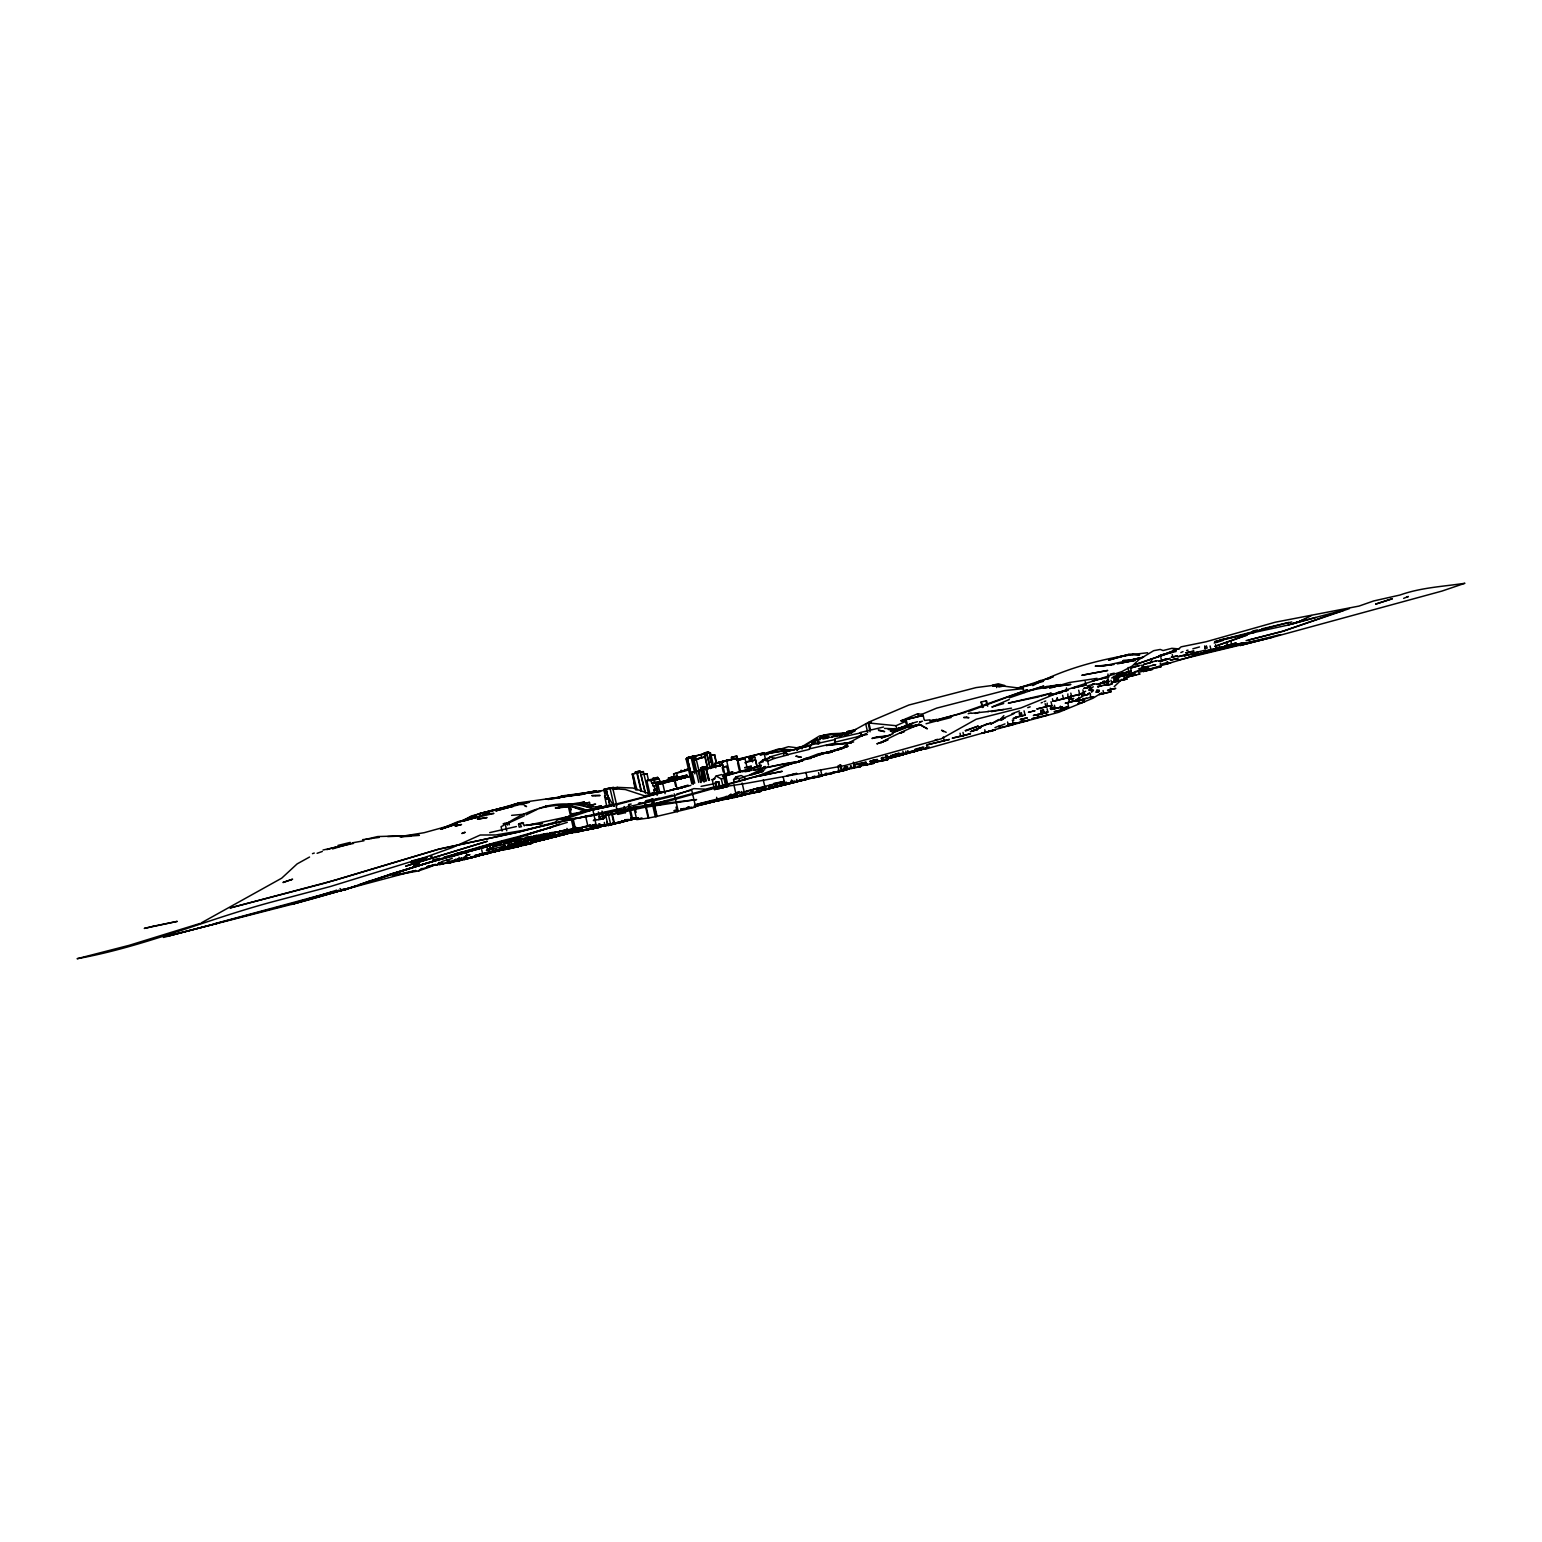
<?xml version="1.0" encoding="UTF-8"?>
<svg xmlns="http://www.w3.org/2000/svg" width="1542" height="1542" viewBox="0 0 1542 1542"><rect width="100%" height="100%" fill="white"/><g stroke="black" fill="none" stroke-linecap="round" stroke-linejoin="round"><path stroke-width="1.5" d="M509.901 845.17L509.862 848.543L504.986 849.526M510.132 845.209L509.862 848.543L511.848 848.216M680.754 771.752L681.044 770.325L682.663 770.904L673.603 773.949L674.143 776.763L668.457 778.17L671.734 777.496L672.505 780.792L657.971 784.512L659.841 792.627M761.228 765.969L757.141 766.817L755.58 759.975L750.26 761.035L751.59 758.028L754.79 757.122L757.064 766.952M810.36 745.596L784.608 752.014L810.36 745.596L809.126 749.412L788.135 754.539L784.608 752.014L783.509 755.329M996.652 687.597L997.288 685.535L1003.129 685.959L998.811 687.038M562.599 834.395L564.488 834.164L565.625 831.196M712.25 755.195L714.659 754.732L716.741 763.733M551.477 837.422L552.672 834.53L553.27 837.094L541.261 840.313M684.089 770.557L688.599 768.456M660.169 792.26L662.019 791.759L656.564 792.916L657.143 795.383M811.092 745.172L813.482 741.413L817.221 740.314L819.477 743.302L817.395 743.861L813.482 741.413M414.49 861.959L413.815 865.216L419.193 863.925L418.788 862.132M797.272 750.01L799.354 747.292L804.134 746M727.631 784.049L726.031 777.091L721.714 774.547L716.086 776.089L712.481 780.734L714.505 789.562L728.171 786.362L714.505 789.562M826.03 736.286L823.486 736.825L824.064 737.982L826.03 736.286L827.938 737.654L825.105 738.425L823.486 736.825L819.785 738.772M734.243 782.623L733.568 779.693L735.823 776.975L741.124 775.53L744.381 777.149L745.037 780.021M1081 693.553L1085.684 691.221M425.669 858.721L427.095 857.275L412.042 860.879L410.673 862.537L412.504 862.942M784.878 753.151L788.347 754.751L774.508 758.375L770.056 756.891L767.164 759.724M818.725 743.938L817.858 740.199L820.19 737.731L826.763 735.919L829.847 737.23L823.274 739.003L820.19 737.731M998.792 719.459L990.716 724.104L1000.083 719.574L1003.881 715.604M1121.998 679.212L1114.172 686.672M764.774 767.82L760.572 768.745L759.242 763.02L763.097 759.743L770.961 757.276M1089.693 688.33L1088.671 690.103L1091.485 690.777M490.973 845.267L489.431 846.5L489.99 848.871L493.286 848.023L492.727 845.652M1133.543 674.625L1124.079 678.519M751.282 766.123L744.805 767.569M651.167 804.943L637.829 807.777L651.244 804.847M519.615 823.428L521.504 826.666L519.23 827.167L518.555 824.238L522.372 822.618L524.28 825.876M521.331 823.428L522.372 822.618M1091.466 692.223L1092.97 691.105M1024.235 692.512L1023.329 688.599L998.291 685.438L992.836 686.267L995.014 685.901M422.18 868.358L418.46 870.922L392.555 875.586L415.839 870.498L296.237 902.417L305.2 899.641M421.274 869.129L418.46 870.922L430.893 866.623M751.706 770.402L747.407 770.557L756.023 767.049M463.795 820.151L471.428 815.949L484.458 812.653L481.297 813.386M855.02 731.004L844.361 735.63L869.399 721.829L908.874 705.022L976.067 687.597L994.32 685.226M760.302 765.776L759.377 766.22M1093.259 686.768L1090.445 689.004L1093.529 690.122M1032.793 685.612C1061.802 669.883 1095.013 660.728 1127.645 655.138M1087.881 693.861L1089.25 692.994M810.861 742.319L815.159 739.582M799.045 748.506L819.534 735.958L845.17 733.163L830.174 733.761L820.922 735.958M816.952 738.464L815.776 739.196L817.067 738.946M805.001 745.942L809.107 743.379M846.095 734.994L848.216 733.684L844.129 734.782M839.966 736.633L842.086 735.322M909.51 728.267L910.57 727.67M1088.17 694.208L1089.847 693.187M538.852 808.528C555.621 802.148 575.744 802.63 592.668 808.856L596.754 827.938L600.628 827.013L599.896 823.871M1101.759 692.801L1092.873 698.275L1058.911 712.231L1010.858 725.28M1167.41 659.012L1164.923 660.4M818.127 755.252L847.117 746.463M1034.2 684.34L1039.25 681.333M840.737 734.744L843.744 732.99L847.194 733.529L837.614 736.035L834.087 735.553L831.099 737.365L838.809 735.264M545.907 806.986L545.695 805.772M866.257 733.394L848.871 742.801L841.932 748.602L826.127 753.19M200.402 923.35L129.123 945.342L77.1 958.719C144.62 946.576 207.534 919.051 273.512 901.55L330.181 886.573L425.534 857.179L452.654 847.445L480.275 835.012L495.83 834.974L522.526 830.463L644.19 803.17L674.297 795.73L693.823 788.617L705.735 789.176L716.49 786.266L719.883 787.364L745.885 783.432L844.785 765.584L941.526 738.695L976.182 719.247L1020.939 707.913L1062.014 691.259L1121.882 671.599L1132.233 666.009L1139.095 659.494L1153.686 650.666L1160.278 649.452L1163.073 650.551L1171.901 648.315L1178.57 648.874L1181.172 646.83L1206.037 641.761L1275.253 622.216L1359.022 606.083L1373.671 600.956L1399.943 595.039C1421.242 587.463 1443.139 586.558 1464.9 583.281L1441.982 591.068L1273.364 637.077L1177.606 660.227M1040.927 680.33L1033.718 684.166L1018.664 687.983L1053.302 676.61L1047.481 679.367M1000.083 719.574L1013.884 713.715M510.653 806.1L517.765 803.902L478.656 813.868L441.359 829.076M616.858 805.907L613.08 789.6L617.378 787.364L632.895 788.02L651.379 794.419L644.498 795.807L625.32 789.523L608.415 788.347L603.789 789.427L606.006 799.026L608.358 799.084M764.504 787.249L762.288 788.27L766.47 787.056M201.655 922.694L281.685 878.188L297.124 863.905L309.556 857.024M1013.961 720.056L1012.227 720.172M660.477 791.74L656.564 792.916L662.019 791.759M853.343 766.181L854.615 765.584M883.508 727.014L860.282 732.527L862.132 735.881L860.494 732.932L834.974 738.657L834.742 742.222L867.375 734.397M1311.413 615.566L1300.311 621.156L1306.093 618.458M526.092 814.889L536.924 809.492M524.357 815.757L505.294 824.507C529.446 808.413 559.919 798.583 587.965 810.841L571.157 814.003L569.345 806.196L555.486 807.931L570.174 806.061L584.418 811.111L592.668 808.856M763.386 768.321L749.74 774.932L764.774 769.728M1406.555 597.371L1408.366 596.484L1403.625 598.373M915.929 726.263L919.938 724.489M690.585 757.816L702.998 753.942M1009.278 699.509L991.834 707.046L1003.669 703.518M482.704 813.868L488.679 811.131L507.819 806.871L483.089 812.673L489.431 812.557M934.895 740.179L937.459 739.312M886.939 740.083L880.983 742.762C890.929 735.862 934.433 718.013 912.941 726.802L919.109 724.355M1141.639 670.442L1143.451 669.633M870.44 729.636L868.898 723.005L896.075 725.704L905.597 721.444L906.85 726.937M326.827 849.623L335.732 847.04M531.373 840.525L533.455 839.6M798.101 761.324L805.811 758.317L811.073 758.317L803.768 759.396L818.417 753.787L832.449 751.86L828.382 753.132M1077.53 698.796L1082.214 696.753M1180.864 652.555L1183.022 651.611M971.595 731.178L981.04 727.4L970.4 731.775M1023.329 688.599L1004.305 690.662L936.611 708.144L921.865 714.312L917.644 713.773L901.164 720.769L905.597 721.444M891.912 755.387L899.179 753.074M557.703 797.869L562.502 795.865L557.202 797.966L562.502 795.865L606.064 790.082M847.213 746.251L843.088 747.966L847.136 746.675M1075.661 699.875L1079.824 698.16M525.09 835.706L539.642 830.463M1073.772 700.531L1070.9 701.668M1071.092 701.861L1072.75 701.186M218.829 922.983L167.307 936.225L291.708 904.364L336.734 890.158M332.34 891.931L214.454 923.754M998.888 726.378L1004.979 723.892M1160.239 661.846L1163.343 660.574M469.616 818.147L475.36 815.814M994.937 727.631L1000.103 725.55M350.458 843.59L332.532 848.91M905.906 727.92L892.105 732.874L906.619 726.745L918.55 724.721L907.852 727.149M968.28 711.556L1027.57 689.737L958.045 714.158L932.235 721.02M808.895 758.221L845.845 746.579L838.328 749.875L821.154 753.44M1041.158 702.901L1042.373 702.42M799.585 761.016L802.553 759.859M1131.25 667.879L1139.21 665.604M755.715 767.106L722.485 776.551M886.901 739.967L876.858 743.861L888.038 739.909M352.116 842.876L364.008 840.756M1009.393 697.832L1043.761 686.074L1028.726 690.681M881.349 758.471L883.2 757.874M1044.069 701.649L1045.765 701.012M466.609 856.735L464.817 857.294M722.061 765.564L721.27 762.153L737.5 758.144L719.189 762.596L719.979 766.008M911.997 727.169L915.678 725.781L911.245 727.4M1176.392 649.606L1157.194 656.988L1175.929 650.088M1019.57 710.92L1011.938 713.734M441.532 828.806L446.891 826.782M472.064 850.413L480.487 847.271M1043.414 681.371L1016.544 688.252M512.734 805.329L519.018 803.035L513.139 804.751M489.624 844.496L490.78 844.206M868.898 723.005L871.288 722.119L869.399 721.829M562.232 819.13L583.551 811.4L610.786 804.924M716.587 789.176L715.7 782.334L718.823 781.775L720.345 788.347M1092.314 684.436L1093.644 683.935M1096.805 689.929L1096.15 692.165L1099.292 691.414L1098.945 689.891M560.016 819.612L578.057 813L610.671 806.061M894.167 730.098L902.745 727.651L890.158 730.098L894.167 730.098L912.633 723.41L890.428 731.255L903.361 726.995M365.627 839.388L377.732 836.554L419.385 835.321L387.678 836.593M893.069 733.741L881.292 737.982L890.601 735.11M1247.073 634.803L1214.768 646.445L1247.035 635.246M461.694 858.104L454.678 860.05L456.22 859.877M1165.694 653.981L1134.604 664.795L1172.633 651.996M317.093 853.304L322.317 851.454M1331.093 614.429L1283.079 631.198L1248.23 640.219M549.087 827.726L551.978 827.148L516.666 837.055C440.569 855.926 367.574 884.838 291.708 904.364L331.048 892.452M993.472 730.253L990.003 731.467L995.38 729.906M753.922 767.53L749.875 768.475L755.58 767.222M1027.743 707.662L1030.191 706.814M693.264 783.991L687.327 758.259L693.958 756.582L694.671 759.647L692.107 757.161L695.172 771.27M291.708 904.364L348.762 888.462L421.101 864.773L508.147 840.583L567.321 822.349M965.6 730.966L978.322 726.051L965.196 730.561M502.846 847.888L509.65 845.594M1049.582 688.272L1069.377 682.508L1097.056 678.345M463.544 821.211L487.272 813.733L493.903 813.405L470.387 818.802M354.178 886.727L357.301 885.667L348.762 888.462M428.213 866.546L433.591 864.734M1054.034 686.768L1060.279 684.687L1029.805 690.392M1136.338 671.927L1138.285 671.271M393.133 873.447L369.81 881.214L421.101 864.773M358.843 885.166C424.648 861.188 493.421 846.693 559.669 824.16L548.277 828.035M447.18 860.031L452.288 858.354M442.188 828.786L457.454 823.756L441.956 828.748M469.385 851.512L451.478 856.735M312.467 853.651L314.279 853.054M767.665 753.036L788.482 746.694L801.358 748.39M723.911 776.378L760.033 766.335M760.707 754.751L778.594 748.93L793.745 750.048M675.531 789.022L677.921 788.714M796.231 762.423L815.93 755.985M763.097 759.743L767.646 761.17L774.508 758.375M908.97 724.258L917.413 721.714M891.122 756.1L895.902 754.886M441.764 861.573L447.353 859.781M763.386 761.69L759.242 763.02M737.192 792.241L739.312 791.566M1013.383 724.47L925.894 748.969M736.613 759.898L763.984 752.804L765.564 759.628M676.206 788.849L670.5 790.217L686.884 785.9M796.135 762.461L802.418 760.476M810.784 757.816L817.067 755.811M729.886 795.364L731.428 794.882M1198.789 654.348L1138.728 672.37M1220.03 639.949L1288.187 625.03L1304.127 620.038M1218.257 641.896L1222.825 640.47M1288.187 625.03L1302.894 620.443M690.392 776.146L671.136 781.081L675.049 780.175L676.919 788.232M707.547 768.398L704.906 756.929L694.671 759.647L704.906 756.929L704.424 753.884L706.525 753.325L710.033 768.533M1117.834 675.165L1130.614 671.271M1138.459 668.939L1144.704 667.031M653.557 803.343L656.584 816.45L648.16 818.089L636.769 819.631L633.511 806.177M737.076 760.726L744.94 758.336L747.542 769.574M389.606 874.41L435.654 860.475M751.802 774.797L763.155 771.366L742.839 777.052M568.632 831.851L565.895 832.468M1333.271 613.658L1342.966 610.728M1113.285 676.533L1130.093 671.464M737.886 760.148L739.254 759.955L737.924 760.302M423.26 868.532L429.216 866.758M1041.101 696.194L1051.316 693.148L1008.295 703.152L1039.057 696.791M1300.099 620.983L1303.8 619.884M337.91 845.44L350.265 842.414M741.201 759.435L742.512 759.049L737.327 760.09L739.254 759.955M1263.862 639.236L1240.019 645.52L1273.364 637.077M711.652 779.712L715.064 778.71M997.288 685.535L996.363 685.805L1003.129 685.959M417.092 861.207L423.53 859.337M966.024 712.211L935.474 720.442M1087.457 685.959L1094.338 683.954M1161.28 664.197L1168.084 662.212M1122.711 675.878L1132.792 672.929M518.555 824.238L523.605 822.946M848.254 746.058L839.272 748.68L847.58 746.405M1102.588 681.564L1104.747 680.928M688.966 769.921L673.603 773.949M1127.26 654.887L1117.006 657.297L1133.293 654.367L1139.654 654.849L1128.339 654.463L1108.544 660.169L1127.009 655.061M444.135 857.101L503.27 841.142M715.064 782.565L718.823 781.775M898.523 753.46L896.731 753.999M714.852 765.352L711.922 766.066M750.761 760.881L749.72 761.112L749.123 758.587L754.79 757.122M770.056 756.891L785.495 752.477M461.077 858.354L462.292 858.027M968.183 713.676L970.843 712.924M1132.329 667.57L1140.193 665.315M712.963 767.781L709.455 752.573L700.935 754.597L701.649 757.7L694.035 759.801L696.676 771.231M704.328 802.746L700.8 803.594M699.47 804.326L698.198 804.596L702.535 803.363M703.653 803.035L710.014 801.455L706.525 802.283M1096.15 692.165L1099.292 691.414M733.009 756.891L733.491 758.895L731.93 759.339L731.448 757.315L736.883 756.1L740.68 771.925M307.34 899.082L350.689 887.768L337.64 891.43M796.212 762.519L802.746 760.669L785.302 764.389M736.189 759.608L763.984 752.804M681.815 787.596L670.057 790.487L688.079 785.109M1287.57 623.084L1291.733 621.908M802.187 760.688L787.943 764.678L802.746 760.669M1113.632 678.345L1132.021 673.199M1134.218 671.907L1140.926 670.038M734.397 794.188L737.384 793.359M720.365 765.911L719.189 762.596L733.491 758.895L729.308 759.801M662.366 781.755L672.1 779.076L655.909 782.97L662.366 781.755L665.084 793.667M657.971 784.512L675.049 780.175M1214.19 643.053L1217.525 642.127M1114.095 678.287L1120.706 676.456M883.739 757.7L888.134 756.486M914.541 749.547L918.222 748.525M613.08 789.6L618.785 788.02M1293.102 623.778L1315.673 617.552M817.858 740.199L820.093 739.601M1192.853 648.797L1199.483 646.965M725.916 786.979L723.776 777.708L726.031 777.091M716.086 776.089L721.309 778.883L724.682 777.958L726.725 786.805M1052.434 698.757L1053.013 701.282L1054.15 700.974M1214.653 641.626L1288.861 622.505L1261.761 628.885M413.815 865.216L419.193 863.925M477.962 847.753L496.505 842.722M1057.214 700.145L1054.381 700.916L1071.651 696.791L1070.803 693.11M971.152 731.332L977.647 729.578L973.137 730.792M761.131 765.102L742.454 771.829M759.416 766.027L760.938 765.796M733.568 779.693L737.134 778.729M869.977 761.401L876.858 759.551M353.484 843.435L323.049 850.008M693.168 781.312L687.038 757.816L694.883 755.753L687.038 757.816L693.052 783.876M703.981 779.038L701.359 767.685L704.521 766.894L700.588 767.877L703.73 781.505M694.71 783.24L692.165 772.195L701.032 770.017M653.789 790.352L655.601 789.87L653.904 790.198L654.348 792.781L648.874 794.091L657.547 792.164L657.027 789.832L653.789 790.352L657.605 789.234M1111.647 677.96L1118.914 676.013M735.823 776.975L739.061 778.575L744.381 777.149M503.193 847.637L523.413 842.896L501.073 848.177L504.35 847.58M1052.376 708.819L1050.545 709.32L1057.446 707.778L1055.152 708.395L1054.439 705.272M719.574 762.5L716.201 763.136L728.267 760.071L714.756 763.425L715.777 767.858M701.359 767.685L703.634 767.087M627.787 819.939L628.885 819.65L625.628 820.421M1111.03 691.76L1099.311 694.536L1111.03 691.76L1110.201 688.175M746.077 791.2L754.308 789.022M1251.796 632.567L1255.728 631.526M926.067 723.757L940.254 719.998M1053.013 701.282L1057.812 700.203L1057.234 697.697L1057.041 700.434L1071.651 696.791M1111.878 684.089L1106.636 685.284L1111.878 684.089L1111.011 680.292M1044.686 707.084L1036.764 708.973L1051.895 705.465L1051.027 701.687M897.598 754.404L901.858 753.267M1010.087 724.663L1007.504 725.357L1029.208 720.075L1027.126 720.5M1011.976 724.297L1013.479 723.853M1014.096 723.738L1023.04 721.579M711.093 766.798L716.799 765.333M1292.485 623.546L1349.443 608.57L1283.079 631.198L1246.071 640.624M975.142 713.445L979.555 712.288M430.334 856.812L432.165 856.33M602.074 813.675L603.712 813.251M471.312 850.933L484.67 847.425M1121.342 680.157L1127.298 678.923L1112.36 682.508L1119.107 680.754M1057.6 708.048L1051.046 709.436L1062.496 706.776L1058.641 707.855M1084.489 701.976L1078.244 703.383L1084.489 701.976L1083.679 698.468M1008.16 724.547L1015.773 722.851L1008.16 724.547L1007.562 722.003M896.75 754.925L888.693 757.026L890.871 756.312M714.756 763.425L727.014 760.264M739.177 759.686L737.866 760.033L744.94 758.336M923.176 715.392L901.164 720.769L923.176 715.392L924.178 719.806M1143.412 668.341L1139.711 669.305L1142.969 668.669M1049.986 694.999L1049.485 695.076M1052.608 694.478L1057.195 693.283L1052.801 694.016M1107.426 679.829L1108.428 684.108L1097.731 686.768L1102.029 685.515M1112.514 682.508L1115.984 681.603L1113.266 682.142M1084.932 695.288L1088.054 694.478L1081.559 695.962L1084.932 695.288L1084.354 692.821M163.413 937.44L270.043 909.298M274.688 908.084L295.544 902.668M1069.493 702.323L1078.59 699.952L1065.214 703.171L1069.493 702.323L1068.664 698.719M1051.972 707.894L1054.477 707.238L1050.141 708.26L1051.972 707.894L1051.413 705.484M1036.243 714.736L1033.371 715.488L1037.708 714.621M1037.515 714.466L1041.64 713.406M1040.291 713.946L1047.866 712.038L1047.095 708.722M963.75 735.65L961.9 736.016L970.535 733.761L952.224 738.136L963.75 735.65L962.998 732.431M920.092 748.043L923.831 747.06M1001.24 686.402L1004.729 685.515L998.252 683.8L992.431 685.226M846.751 731.833L855.656 729.52M692.165 772.195L700.569 770.017M704.771 768.918L722.697 764.813L724.836 774.103L732.951 771.925L723.796 774.296L729.482 772.966L726.706 760.977M768.051 754.231L766.046 754.751L765.796 753.691L790.718 749.605L760.071 754.925M728.287 773.197L726.687 766.335L722.215 767.492L723.256 772.022M744.844 762.731L755.58 759.975M1143.778 664.371L1150.756 662.559M1194.992 654.945L1201.738 653.191M1108.698 681.41L1100.082 683.357L1108.698 681.41L1108.043 678.538M455.006 853.863L461.829 852.09M446.987 861.573L448.298 861.438M641.973 817.915L636.538 819.284M927.59 747.581L929.402 747.215L925.335 748.159L927.166 747.793L926.511 744.959L949.409 739.447L927.474 744.786M1041.043 716.375L1031.945 718.726L1048.078 714.987L1043.375 715.912M687.038 757.816L700.935 754.597M691.857 783.972L686.074 758.895L688.773 758.201M691.953 775.896L674.297 780.291L688.811 776.628L687.289 777.014L686.865 775.183L667.435 779.809L673.681 778.479L674.008 779.905L671.04 780.657M982.37 707.527L981.097 702.034L986.417 700.723L987.69 706.217M922.444 721.213L919.418 721.984L921.268 721.617M1192.139 653.519L1198.944 651.765M648.989 794.169L650.608 793.764M937.729 720.943L951.241 717.454M1121.073 675.454L1125.39 674.355M1113.999 680.157L1118.702 679.097L1114.77 677.651L1113.999 680.157L1118.702 679.097M652.555 799.932L659.166 798.216M653.654 799.951L672.331 795.152M676.765 793.995L690.643 790.429M520.367 838.655L522.333 838.154M527.171 837.229L525.321 837.692L531.662 836.362M530.005 839.002L532.703 838.308L530.564 838.713M555.081 832.776L544.075 835.186L556.758 832.102M574.202 827.803L576.11 827.322M582.259 827.379L578.886 828.266L587.136 826.339L583.955 826.955M1079.593 700.608L1083.563 699.586L1076.856 701.128L1079.593 700.608L1078.802 697.196M491.898 852.167L505.525 848.717L505.024 846.5M588.851 828.613L586.635 829.172L588.08 828.902M591.338 828.285L594.942 827.399M583.666 830.521L590.393 828.806M596.291 827.148L592.032 828.497M598.874 826.685L602.305 825.78M594.981 827.611L596.6 827.302M600.166 826.57L598.566 826.878L603.442 825.587M603.308 825.741L601.187 825.992M604.734 825.124L610.054 823.929M596.33 827.437L587.637 829.731L598.797 827.302M595.675 827.9L604.194 825.702M605.023 825.278L610.786 824.18L602.749 826.165M612.637 823.524L622.929 821.211M625.358 820.267L628.404 819.727M604.348 825.992L623.99 820.864M624.471 820.768L629.464 819.746M634.263 818.262L631.391 818.956M605.023 812.383L608.049 825.548L638.234 817.8M608.049 825.548L638.137 817.935L635.323 818.474M732.489 794.67L728.846 795.614L764.89 786.96L763.271 779.982M753.787 789.234L784.203 781.409L783.259 777.341M1060.626 710.052L1054.073 711.729L1065.561 709.147L1062.265 709.725M694.979 804.77L736.035 794.226L733.934 785.09M729.617 796.828L731.602 796.327M738.946 795.171L740.295 794.824M743.919 793.706L747.118 793.108M753.055 791.644L750.472 792.241M762.211 789.138L763.348 788.81M869.727 761.42L877.552 759.435M756.949 790.757L759.184 790.179L757.218 790.564M762.924 789.253L763.888 789.003L762.943 789.196M782.083 784.203L781.466 784.415M747.118 793.571L745.769 793.918L749.123 793.263M765.757 788.829L764.928 788.964M768.456 788.078L772.002 787.133M781.081 785.109L785.225 784.049M905.501 753.055L911.727 751.494M778.402 785.822L779.385 785.572L768.032 788.482M907.756 752.515L908.701 752.245M912.729 751.436L916.873 750.376L915.158 750.703M892.567 756.968L889.079 757.97L896.153 756.39M891.507 757.238L905 753.768M905.964 753.575L924.005 748.969M924.352 748.699L925.643 748.371M926.703 748.236L927.995 747.909L925.373 748.622M889.252 758.105L889.079 758.201M927.262 748.14L923.716 748.834M887.98 758.683L916.353 751.089L914.117 751.532M890.004 758.201L903.188 754.732L895.208 756.582M1247.015 633.685L1255.612 631.488M1259.139 630.601L1262.647 629.695M1224.618 647.524L1243.546 642.686L1192.698 655.504M510.633 840.525L504.639 842.067L575.397 828.652L573.451 820.171M534.592 835.918L536.539 835.417M543.632 834.588L545.984 833.971L543.96 834.357M532.414 837.557L542.572 834.954L530.66 837.904L534.399 837.171M559.997 831.292L564.295 830.194M561.461 831.157L567.919 829.5M567.533 831.138L562.56 832.275L567.533 831.138L566.916 828.401M501.304 848.775L498.664 849.488L502.249 848.717M482.299 853.96L484.304 853.613M487.503 852.668L489.508 852.206M488.853 852.745L493.189 851.916M490.607 852.032L488.679 852.36M558.031 835.109L555.409 835.764L560.459 834.858L554.657 836.4L558.377 835.764M494.346 851.704L496.813 850.818M506.374 848.755L497.912 850.876L500.34 850.413M556.835 835.629L559.283 834.993L557.741 835.417M564.738 833.721L562.213 834.203M498.779 850.721L478.598 855.656M499.338 850.606L506.296 848.948M510.248 847.502L508.166 848.582L509.824 848.273M518.555 845.671L516.589 846.115M521.061 845.035L523.74 844.322M527.499 843.339L530.39 842.645M530.621 842.53L553.501 837.094L551.67 837.441M563.081 834.434L568.439 833.316M564.488 834.164L567.861 833.451M559.958 835.34L572.101 832.352M511.79 847.83L510.71 848.1L514.681 847.271M527.788 843.763L529.446 843.127M529.889 843.262L542.784 839.735M544.615 839.253L546.138 838.713M555.833 836.4L549.453 838.019L551.246 837.672M559.515 835.417L557.491 835.937L561.654 835.032M569.827 833.008L572.467 832.333L567.205 833.2M510.537 848.466L518.806 846.597L516.358 847.021M518.555 846.597L513.505 847.56M535.344 841.624L538.852 841.045L538.312 838.713M540.683 840.544L542.88 839.908M544.268 839.638L551.689 837.711M555.467 836.786L559.033 835.841M562.213 835.109L565.066 834.376M577.286 831.562L581.7 830.29M584.514 829.673L588.543 829.037M630.948 818.262L633.01 817.992M586.808 829.712L589.372 828.825M613.677 822.85L612.347 823.062M624.683 820.055L626.688 819.592M632.49 818.108L630.524 818.609L635.111 817.954M609.726 824.777L601.746 826.319M625.628 820.151L628.211 819.477M606.816 825.356L606.526 825.471M612.27 823.948L614.468 823.37L613.003 823.659M622.332 821.154L618.419 822.329L619.884 822.04M626.727 819.978L627.902 819.554M610.459 824.642L608.531 825.086M614.256 823.64L616.164 823.235M627.382 820.46L636.846 818.031L631.16 819.13M615.2 823.736L614.969 823.852M619.903 822.561L622.756 822.002L610.073 824.45M634.128 818.706L636.557 818.089L635.15 818.359M709.147 801.686L711.344 801.127L709.474 801.493M717.088 799.99L719.073 799.566M727.014 797.869L723.025 798.891L724.971 798.505M727.978 797.927L725.858 798.486L727.593 798.139M731.968 796.79L729.424 797.31M730.253 797.484L732.527 797.002M731.428 797.291L735.322 796.462L734.127 796.771M749.682 792.8L753.44 791.836M736.69 796.231L734.532 796.79L736.363 796.443M738.907 795.826L760.476 791.335L759.165 791.586M757.199 791.219L759.474 790.622M759.782 790.526L760.804 790.275L757.739 790.969M762.288 789.832L765.892 788.945M769.921 787.904L773.352 787.056M785.572 783.934L781.447 784.994L783.297 784.647M913.23 751.262L917.509 750.202M739.312 795.923L744.208 794.766M756.255 791.701L754.925 792.048L757.083 791.624M779.809 785.688L775.607 786.767M780.291 785.591L792.742 782.392M793.243 782.295L799.257 780.946L795.518 781.987M915.736 750.8L919.032 749.971M747.697 794.13L743.649 795.036L745.48 794.689M762.789 790.275L775.761 786.94M786.054 784.415L797.291 781.775L796.713 779.308M742.55 792.723L743.09 795.055L753.826 792.916L751.783 790.005M751.898 789.909L752.669 793.224L761.497 791.219L759.878 791.489M721.02 765.179L704.964 769.246L722.697 764.813M1144.125 664.197L1151.084 662.424M1161.569 660.612L1170.012 658.473L1158.505 661.19L1161.569 660.612L1160.856 657.528M1210.99 649.953L1224.194 646.561L1203.974 651.264L1210.99 649.953L1210.084 645.963M1201.122 653.75L1210.451 651.379M424.339 859.067L410.673 862.537L412.793 862.46M492.245 844.438L490.337 844.92L495.676 843.782L493.768 844.264M501.882 844.399L494.327 846.346L511.925 842.105L503.771 843.917M524.704 838.829L513.891 841.45L532.318 837.133L528.887 837.769M486.944 847.001L487.484 849.334L493.286 848.023M523.702 840.429L525.417 840.005L524.28 840.217M530.679 841.547L532.221 841.161M530.776 841.836L531.682 841.547M537.56 840.005L538.756 839.696L536.655 840.101M453.888 861.226L451.69 861.785L453.348 861.477M482.627 853.805L498.664 849.681L479.62 854.364L482.627 853.805L481.682 849.738M457.145 860.59L459.4 860.031L455.507 860.899L457.492 860.455M515.336 846.173L516.878 845.787M560.922 834.839L565.702 833.586M455.815 859.067L456.336 861.342L462.253 859.781M467.149 858.528L463.776 859.376L472.334 857.275M492.727 852.071L495.117 851.454L490.992 852.225M519.673 845.517L522.911 844.688M529.214 843.127L535.941 841.681M534.804 841.701L536.018 841.354M556.431 836.207L537.136 840.949L539.488 840.775M577.633 830.83L575.976 831.138L577.036 828.227L577.633 830.83L569.306 832.931M456.336 861.342L465.26 859.318L464.72 857.005M480.063 855.521L475.938 856.35M480.699 855.232L488.506 853.458L486.713 853.613M508.359 848.331L510.826 847.715L509.149 848.023M528.154 843.647L534.419 842.144L532.78 842.452M537.638 841.2L534.072 842.105M540.76 840.409L538.447 841.045L537.907 838.713M557.105 836.342L555.004 836.92M557.452 836.188L561.442 835.282L559.785 835.591M562.001 835.224L566.242 833.856L563.543 834.395M768.494 786.247L770.749 785.688M916.276 748.949L922.598 747.35M689.274 807.006L687.038 807.584L688.31 807.757M694.594 805.618L696.849 805.04L695.442 805.31M700.8 804.114L697.119 804.963L698.487 804.712M674.085 810.976L677.073 810.225M683.858 808.528L681.121 809.203M686.595 807.854L688.715 807.256M694.131 806.061L696.29 805.522M696.791 805.425L702.015 804.114M706.756 802.939L704.443 803.324L722.427 798.814M702.747 804.192L697.774 805.464M703.306 804.095L705.773 803.421M706.332 803.324L715.912 801.011M721.001 799.835L717.338 800.375L716.625 797.31M720.075 799.643L726.513 797.812M694.767 806.562L703.46 804.192M915.119 750.973L919.321 749.894M804.037 779.693L808.432 778.922L758.433 791.277M764.273 787.114L762.982 787.345L763.772 790.063L770.788 788.463L770.017 785.129M770.075 788.386L786.381 784.531M700.588 767.877L705.696 766.682L708.838 780.329M701.147 770.518L702.15 778.864L700.878 779.192L701.032 782.565M669.055 780.772L670.751 780.348L669.132 780.676M1110.201 674.085L1114.268 673.199M1216.407 648.527L1215.616 644.691M1141.716 665.161L1142.314 667.725L1143.836 667.435L1143.2 664.698M1145.07 667.127L1155.729 664.698L1152.645 665.277M1107.908 674.047L1108.621 677.111L1092.141 681.044L1096.131 679.983M1131.327 671.233L1116.986 674.567L1131.327 671.233L1130.517 667.667M1145.417 668.341L1141.504 669.324L1148.674 667.725M610.555 804.943L597.005 808.49L618.67 804.192L670.288 790.352L590.625 810.417L562.136 819.939L585.613 816.836L657.335 803.035L758.491 775.665L791.162 762.885L784.165 763.83M1152.838 668.496L1144.26 670.654L1161.01 666.742L1160.259 663.465M688.985 785.861L690.816 785.398M1082.908 689.872L1083.718 693.399L1078.706 694.652L1079.708 694.478L1078.706 690.199M1079.708 694.478L1068.934 696.83L1083.718 693.399M504.928 841.489L496.331 843.667L506.547 841.334M515.915 839.6L507.299 841.778L519.712 838.887M495.965 845.267L499.126 844.476L493.556 845.71L495.965 845.267L495.348 842.568M466.975 855.482L469.963 854.731L465.568 855.752L466.975 855.482L466.397 852.938M493.035 844.881L493.922 848.775L486.366 850.49L491.339 849.083M432.57 865.081L435.461 864.368M455.275 859.973L451.922 860.744M439.065 862.363L439.586 864.58L443.595 863.501M439.586 864.58L443.094 863.828M443.71 863.713L446.717 862.961M450.727 861.939L446.274 862.826M454.08 861.034L450.958 861.824L452.23 861.592M455.063 861.053L461.039 859.569M463.66 858.913L467.187 858.296M472.623 856.6L470.445 856.928M476.902 855.482L478.386 855.116L476.362 855.482M550.706 836.805L549.607 837.075L551.689 836.651M447.874 860.802L448.394 863.096L461.328 859.781M468.19 858.181L464.643 858.952L466.686 858.566L466.147 856.292M492.303 852.148L468.055 858.566M492.38 851.839L497.179 850.625M501.458 849.584L498.856 850.201M501.979 849.488L504.542 849.006M511.096 847.31L509.168 847.715L510.383 847.483M543.921 838.482L545.136 838.27M559.303 835.109L555.544 835.957L557.105 835.668M448.394 863.096L451.806 862.363M478.116 855.829L469.635 857.892M477.018 855.849L493.498 851.974M494.404 851.512L496.485 851.068L495.869 848.428M507.626 848.389L510.286 847.811M552.152 836.978L554.657 836.458M557.722 835.533L556.084 836.111M513.158 847.213L508.802 848.081M515.336 846.654L517.168 846.192L514.989 846.597M572.911 832.256L574.53 831.948L570.656 832.815L572.275 832.526M338.835 890.081L339.067 891.064L346.218 889.464L343.365 889.985L343.134 888.924M569.422 833.22L575.898 831.948M586.133 829.365L575.706 831.928L577.865 831.523M560.247 835.263L561.924 834.954L557.067 835.918L588.928 829.076M592.07 825.568L593.4 828.613L592.61 825.182M592.803 828.767L600.628 827.013M680.658 809.299L683.183 808.837M710.072 802.245L715.025 800.973M712.076 801.84L719.536 800.394M715.835 800.838L716.317 800.664M717.203 800.587L736.324 796.674M730.908 793.976L732.546 797.773L718.09 800.78L719.189 800.568M734.223 794.169L734.3 797.503L742.107 795.691L740.064 796.077M738.078 796.347L735.071 797.002M739.312 796.212L742.261 795.73L741.278 791.528M673.681 778.479L686.865 775.183L687.289 777.014L672.408 780.753M1206.364 645.809L1207.193 648.045L1204.957 648.488L1204.745 646.233L1204.957 648.488M502.094 831.042L501.073 826.628L503.771 825.375L503.405 823.756L508.802 822.503L509.323 824.777M1172.826 657.008L1177.433 655.851L1171.226 657.278L1172.826 657.008L1172.248 654.483M1191.677 653.538L1205.69 650.049M1194.857 654.868L1201.623 653.172M516.589 846.616L525.494 844.341M522.719 845.517L531.508 843.551L529.831 843.821M527.036 844.264L517.572 846.134L520.425 845.536L519.172 843.416M528.733 844.014L530.641 843.609L529.561 843.821M590.413 828.786L584.842 829.885M625.917 819.669L625.223 819.746M631.256 818.725L632.393 818.436M593.4 828.613L591.261 829.056L590.258 824.7M843.339 768.186L847.56 767.126M639.988 771.039L635.323 772.06L639.988 771.039L640.219 772.079L632.914 773.853L634.803 787.981M650.223 795.248L646.811 780.464L654.425 778.575M657.624 777.38L653.114 778.228L653.461 779.732L657.393 778.749L657.624 777.38L660.554 781.659L651.726 783.355L651.11 780.695L646.927 780.464M668.457 778.17L677.323 776.108L676.668 773.313M580.756 802.939L584.341 802.052L584.649 803.363L581.045 804.23L580.756 802.939L598.643 808.162M1085.144 681.506L1085.973 685.072L1072.326 688.195L1075.082 687.501L1074.003 687.693M572.525 813.656L571.157 814.003M1048.946 695.5L1062.515 692.204L1058.93 692.821M432.627 859.954L439.528 858.239M854.037 764.909L865.987 762.249L854.037 764.909L853.381 762.095M801.975 779.539L799.296 780.213L802.688 779.616L801.493 779.905M794.419 781.563L797.233 781.004M815.93 776.513L798.158 780.927L847.098 769.805L820.383 775.414M803.17 780.021L805.252 779.5M805.714 779.404L810.591 778.537M814.562 777.341L813.405 777.631L816.296 777.033M839.503 771.501L845.806 769.998L844.9 766.027M709.744 755.484L712.385 754.828M669.324 781.023L668.515 778.055L674.22 776.628M1217.313 650.107L1280.438 634.572M1189.229 656.853L1247.266 642.551M1052.858 694.189L1057.157 693.129M765.372 766.528L763.772 766.933L765.121 766.605M1021.324 712.597L1022.115 715.97L1015.253 717.338L1025.064 715.102L1024.061 710.823M1020.438 716.24L1025.064 715.102M808.895 777.881L804.924 778.594M814.349 776.493L814.716 776.493M818.127 776.224L812.885 777.207M818.995 775.896L823.467 774.797M826.049 774.431L831.196 773.467M822.368 775.433L819.284 775.954M824.912 775.067L832.507 773.352L830.907 773.621M704.366 754.308L710.476 752.785L713.657 766.547M552.075 799.103L558.532 797.522M731.448 757.315L736.883 756.1M832.969 772.176L834.974 771.944M826.705 773.737L829.345 773.332M833.2 772.214L834.55 771.887M832.314 772.85L839.715 770.904M842.973 770.345L840.93 770.711M837.036 771.906L834.473 772.33M844.939 770.075L841.643 770.672M846.982 769.709L843.744 770.268M635.863 790.024L632.181 774.084L643.38 771.598L648.642 794.381M560.941 805.637L584.341 802.052M593.998 819.824L595.752 819.4M599.337 819.014L604.271 818.07L603.346 814.022M604.271 818.07L598.45 819.477L603.732 818.667L601.978 811.073M593.342 820.575L603.732 818.667M792.048 774.431L796.636 773.332M572.622 820.363L574.588 828.844L596.349 824.777L583.782 826.685M839.118 770.518L839.792 770.345M847.58 768.552L845.671 768.976M844.669 769.612L856.118 767.164M847.946 769.015L849.469 768.706M851.473 768.494L860.378 766.682L859.511 763.579M859.954 763.463L860.629 766.432L857.757 766.991L858.913 766.817M651.861 799.142L656.584 816.45M701.225 754.886L704.559 754.077M651.11 780.695L659.089 778.883M590.47 806.717L589.468 802.399L581.045 804.23M675.762 788.945L681.776 787.499M683.8 787.018L687.809 786.034M796.655 773.583L786.671 775.742L788.54 775.472M865.37 764.08L862.672 764.736L866.218 763.965M846.77 766.76L847.233 768.745L851.512 767.781L851.049 765.757M867.336 764.119L860.359 765.796L861.554 765.642M867.009 764.273L857.834 766.162M867.336 764.215L866.469 764.177M863.597 765.372L867.317 764.813M869.939 763.868L873.967 763.174M676.032 807.141L677.034 811.516L695.635 807.025L691.587 789.543M655.89 816.605L678.249 811.343L674.22 793.86M1186.588 650.493L1188.015 650.165M559.226 805.888L564.623 804.731M857.525 736.69L862.074 735.611M584.649 803.363L589.468 802.399M590.586 805.097L595.597 804.153L589.68 805.541M674.76 789.253L684.282 786.979M918.878 748.911L919.842 748.68M875.528 761.767L877.88 761.324M861.246 765.121L865.004 764.485M870.189 762.962L871.943 762.692M877.918 761.497L870.902 762.808M862.865 765.468L863.674 765.275M886.631 759.724L887.672 759.724L886.862 755.946M648.546 780.425L647.004 773.737L642.05 774.604M1141.331 657.624L1105.575 665.489L1095.225 666.183L1113.96 664.525M644.575 802.052L649.086 800.992M650.955 800.857L653.191 800.491M455.834 854.017L471.756 850.24M993.164 730.368L988.846 731.39L994.686 730.041M879.056 760.784L873.736 762.056L876.588 761.652M884.8 759.474L882.101 760.11M880.983 760.572L883.065 759.994M877.147 761.69L880.405 760.958L876.107 761.517M880.694 761.305L888.038 759.512L887.209 755.908M714.659 754.732L710.669 755.541L710.033 752.785M673.468 789.562L671.618 789.967L687.905 786.112M1143.528 657.162L1125.062 661.479L1143.22 657.239M1252.74 631.006L1257.25 629.946M1172.71 650.319L1179.514 648.739M1225.832 647.64L1230.034 646.657M1263.033 639.487L1246.244 642.956M653.153 785.938L657.2 785.283L653.153 785.938L652.574 783.394M489.701 832.622L516.377 826.531M708.26 752.014C696.521 754.963 713.271 750.26 707.643 753.344M1215.443 641.588L1254.128 632.606M504.176 807.815L494.924 809.955L519.577 802.746L600.744 791.335L588.928 793.301M606.257 798.043L608.165 798.216L610.169 806.235L606.045 788.887L609.707 788.155M606.006 799.026L609.244 798.255M756.178 767.029L757.141 766.817M595.636 807.276L601.476 805.926L596.542 806.909M572.41 815.757L526.593 825.471M608.319 813.135L608.859 814.504L617.205 813.405L618.034 814.369L625.512 812.634L624.086 806.505M313.354 897.232L334.267 892.413M1160.104 655.138L1176.141 651.476M896.904 730.176L897.984 729.925M786.439 782.16L780.56 783.432M653.461 779.732L657.971 778.845M749.123 758.587L751.59 758.028L752.496 761.941M509.747 807.237L513.216 806.466M693.958 756.582L687.327 758.259M475.996 817.626L457.878 821.674L440.472 829.095L450.9 825.317L424.146 832.699L400.727 836.516L410.75 836.246L399.359 836.554M651.726 783.355L659.725 781.659M497.353 809.704L478.656 813.868L504.311 807.719M744.882 767.839L751.34 766.413M678.865 788.521L682.2 787.75L676.591 788.81M813.906 743.244L812.306 743.591L813.578 741.085L817.221 740.314M600.243 807.95C597.12 808.683 608.492 806.235 600.628 807.873M745.981 761.825L749.682 761.016M708.665 780.368L705.523 766.721L709.493 780.156M671.155 780.522L674.008 779.905M725.55 796.636L726.725 796.385M936.534 719.478L929.672 720.943L936.842 719.478M726.687 766.335L722.986 767.126L721.791 761.96M566.839 806.543L570.251 806.331M570.154 806.042L587.965 810.841M1117.333 663.889L1135.008 660.13L1123.077 660.574L1135.008 660.13L1118.914 663.272L1135.317 660.516M706.39 753.209L709.455 752.573L712.192 766.547M612.039 787.654L613.755 787.287M753.421 770.21L796.077 761.632L765.41 773.949L658.048 804.076L696.579 799.585L644.807 807.314L598.72 816.971L632.259 809.627L617.475 810.745L562.83 820.98L517.302 832.391L439.817 848.852L335.944 879.962L229.97 907.987L324.34 883.296L437.677 849.507L520.194 831.62L554.985 822.272L557.529 819.939L583.705 811.805L612.174 805.791M699.914 803.768L706.506 802.495M698.796 804.519L694.729 805.502M428.599 866.469L442.265 863.559L426.864 866.604M609.36 788.232L612.27 787.615M577.749 827.765L558.936 831.658M701.263 803.343L707.45 802.033M698.275 804.23L695.538 804.943M693.148 759.859L696.232 759.223L698.931 770.672M998.965 727.766L1010.434 725.357M818.127 742.319L819.766 741.972M668.515 778.055L670.134 777.708M1067.854 697.813L1067.854 693.939M701.09 786.362L714.447 783.702M758.471 776.224L782.218 771.328L753.884 777.129M686.074 758.895L687.905 758.529M612.849 788.675L617.359 787.75M774.045 784.782L778.209 783.934M636.094 773.062L635.94 772.041M855.232 730.118L851.589 730.85L851.685 733.163M1091.697 684.783L1096.246 683.858M674.143 776.763L677.323 776.108M1071.632 698.912L1073.714 698.487L1069.338 699.528L1071.42 699.104M598.585 806.524L595.964 807.044L598.643 806.794M1047.481 706.352L1051.895 705.465M1047.057 706.737L1047.191 703.152M566.396 805.791L577.132 803.633L595.135 808.991M1044.165 713.156L1047.442 712.5L1038.961 714.524L1042.238 713.869M1023.31 721.598L1024.717 721.27M784.627 763.675L753.248 770.152M1043.703 712.867L1047.866 712.038M488.313 844.746L490.472 844.303M715.315 799.778L717.647 799.296M823.659 737.789L823.486 736.825L827.784 736.922M1104.226 684.937L1108.428 684.108M1097.596 686.672L1099.735 686.248M575.667 795.036L596.272 790.969L559.785 797.06L571.099 795.749M1032.465 711.247L1035.029 710.727L1028.418 712.288L1030.981 711.787M1066.948 707.142L1060.703 708.549L1068.606 706.795L1067.854 703.518M1102.067 683.376L1109.141 681.545L1096.863 684.494L1100.468 683.781M654.001 785.938L654.579 788.502L657.547 787.904L656.449 785.263M985.319 732.199L988.942 731.486L981.753 733.125L985.396 732.411L984.779 729.79M784.203 781.409L773.911 783.355M585.787 829.769L582.664 830.271M986.417 700.723L986.417 704.559M981.097 702.034L983.218 707.373M1066.91 707.817L1068.683 707.47L1065.349 708.221L1067.122 707.874M909.992 751.648L914.714 750.723L912.189 751.166M907.775 752.207L909.684 751.956L907.679 752.4M922.232 749.431L916.719 750.858M907.39 752.535L901.126 753.999L903.458 753.537L902.899 751.166M909.953 752.303L911.804 751.879M902.629 754.019L904.46 753.653L900.393 754.597L902.224 754.231M907.428 752.959L910.3 752.554M913.539 751.667L914.56 751.629M902.61 754.231L907.775 753.383M898.35 755.522L903.4 754.52M904.942 754.019L906.368 753.749L905.771 751.147M757.642 788.502L764.89 786.96L765.738 789.697M781.794 784.319L783.683 783.953M769.246 787.519L771.096 787.152M743.745 793.976L745.75 793.513M573.2 827.746L574.78 827.437M540.895 834.588L547.911 833.335M625.532 819.901L626.977 819.631M625.165 820.652L626.804 820.517M627.131 820.19L629.252 819.554M631.622 819.38L632.798 819.149M623.257 821.231L620.674 821.79L623.488 821.134M630.003 820.055L633.55 819.168M634.186 819.033L636.114 818.59M613.118 823.544L616.569 822.696M617.359 822.734L618.612 822.638M619.152 822.175L624.857 821.366M625.512 821.192L627.016 820.903M628.75 820.421L629.868 820.151M599.568 826.435L602.44 825.992M615.085 823.544L613.658 823.987M616.684 823.062L619.595 822.676M620.135 822.349L621.754 822.214M587.251 829.384L575.629 832.41L584.553 830.367M592.783 828.324L593.94 827.919M602.247 826.146L609.36 824.777M581.315 830.907L576.997 831.832L583.608 830.213L581.797 830.386M589.815 829.307L584.803 830.097M1234.12 643.457L1236.337 643.033L1224.83 645.809L1227.567 645.288L1226.777 641.877M894.861 756.37L895.285 754.057M786.902 783.355L791.316 782.411L789.022 782.854M786.786 783.625L787.808 783.355M734.455 794.515L736.035 794.226M768.109 788.347L771.617 787.577M753.209 792.183L751.648 792.607M740.121 795.576L741.914 795.229M533.301 836.034L539.045 835.051M558.936 831.543L560.96 831.157L553.327 833.065M544.442 834.646L549.048 833.663L538.89 836.034M557.182 832.063L560.209 831.485M535.113 836.998L536.192 836.786M674.259 810.475L675.3 810.263M601.978 824.912L603.654 824.585L599.877 825.452L601.534 825.124M614.121 822.946L613.138 823.197M570.347 831.581L582.413 828.729L557.298 834.511M598.701 826.165L600.474 825.818M605.794 824.816L607.876 824.488M608.28 824.758L610.805 824.257M617.764 822.927L619.113 822.676M592.032 828.15L597.139 827.341L588.697 829.268M598.392 826.955L600.898 826.204M589.237 829.037L591.068 828.671M595.848 827.495L597.698 827.129M599.298 826.82L601.168 826.473M577.633 831.369L596.022 827.668M555.756 835.764L558.011 835.34M522.41 843.435L515.047 845.305L528.713 842.067L524.858 842.799M518.054 844.438L519.77 844.11M540.086 840.101L543.516 839.542M514.893 846.462L516.743 846.095M504.138 849.314L505.911 848.987M509.245 848.254L507.472 848.582L511.52 847.657M500.977 850.24L503.771 849.758M504.388 849.603L506.239 849.276M427.288 866.546L443.73 863.385M1231.692 644.672L1234.063 644.228L1229.321 645.288L1231.711 644.826L1231.056 641.992M654.348 792.781L657.547 792.164M508.802 822.503L507.145 822.83L507.665 825.086M503.405 823.756L505.063 823.447L506.74 830.772M915.1 750.626L921.576 749.47L913.462 751.243M782.7 785.206L808.259 778.999M787.114 784.146L775.626 786.96M778.17 786.112L779.211 786.131M772.503 787.557L774.566 787.23M766.123 789.138L758.51 791.046M726.07 798.236L727.612 797.946M739.64 795.711L741.529 795.344M633.338 818.532L634.437 818.32M630.851 819.245L634.957 818.455M571.195 831.215L544.596 837.499L556.835 834.607M527.094 840.853L528.733 840.525M552.788 835.822L550.398 836.265L549.588 832.776M572.602 832.429L574.626 832.044M576.669 831.62L582.298 830.502M585.17 829.962L579.04 831.292M593.921 828.208L595.135 827.977M565.798 834.164L563.717 834.55L563.216 832.372M559.11 835.88L555.159 836.689M561.172 835.378L563.042 834.954M552.691 837.46L554.041 837.171M558.57 836.034L550.667 837.981M536.77 840.949L538.37 840.641M542.341 839.696L543.324 839.619M548.123 838.405L531.99 841.971M548.181 838.617L549.974 838.212M538.447 840.833L544.885 839.484M547.294 838.867L543.921 839.619M528.231 843.127L530.005 842.78M531.913 842.664L533.551 842.395L533.012 840.062M520.174 845.189L522.083 844.765M509.612 847.715L511.771 847.31M495.753 851.088L497.738 850.721M498.509 850.567L503.116 849.603M493.864 851.743L496.813 851.223L494.847 851.627M1136.011 674.914L1126.238 677.246L1140.058 673.989L1138.439 674.297M788.039 784.011L789.793 783.664M777.804 786.459L779.5 786.15M727.92 797.445L729.964 797.06L724.432 798.505M713.233 801.108L714.813 801.011M716.471 800.529L718.418 800.105M720.268 799.97L722.292 799.585L700.839 805.078M707.431 802.765L709.744 802.611M710.476 802.264L711.672 802.245M712.5 801.801L714.37 801.705M709.012 802.862L710.38 802.688M704.212 804.076L706.39 803.729M695.75 806.254L696.753 806.138M695.615 806.158L696.579 805.791M697.427 805.811L699.451 805.348M689.004 807.68L691.394 807.276M573.663 831.736L575.32 831.408M571.851 832.102L573.952 831.697M552.036 837.094L553.578 836.708M547.93 838.154L544.538 838.983L550.995 837.672M550.706 837.653L554.754 836.689M555.679 836.516L557.78 836.111M539.141 840.563L543.594 839.715M541.627 840.217L543.343 839.889M528.598 843.532L530.236 843.204M492.785 851.415L495.098 850.972M488.101 852.591L490.414 852.167M1215.751 645.616L1216.985 648.411M1219.298 647.794L1219.202 644.787M1168.971 663.291L1170.571 662.983L1166.118 664.004L1167.737 663.696L1167.236 661.518M1090.136 697.37L1093.548 696.733L1082.523 699.22L1086.59 698.275M1090.522 697.504L1090.367 693.784M628.77 804.481L631.16 804.037M802.746 780.117L803.787 779.924M799.45 781.139L801.146 780.811M803.748 780.04L805.444 779.732M772.619 788.001L772.754 784.936M732.469 797.253L734.069 796.963L730.098 797.869L731.698 797.561M699.413 804.365L700.704 804.172M704.54 803.247L706.641 802.862M681.236 809.087L683.453 808.721M582.259 830.232L583.878 829.943M487.484 849.334L489.99 848.871M484.766 852.938L486.887 852.726M480.931 853.921L482.53 853.632M477.21 855.791L473.857 856.427L491.686 852.128L471.582 857.429M484.67 854.326L486.096 854.075M472.931 856.812L470.773 857.313L473.702 856.889M1142.314 667.725L1147.903 666.684M1128.59 671.927L1128.224 667.474M1108.621 677.111L1100.275 678.923M704.694 766.837L706.352 766.528M698.873 770.518L700.878 779.192L704.79 778.459M749.701 770.942L744.902 771.752M729.964 798.024L731.602 797.715M727.573 798.621L729.212 798.313M734.956 797.33L731.833 797.946M521.408 841.469L515.606 842.838L516.589 842.664M525.668 840.621L530.911 839.407L512.002 843.84M598.469 827.36L600.474 826.994M590.528 829.153L589.179 824.912M515.857 843.127L507.684 844.939M501.921 846.442L505.313 845.806L492.63 849.006L493.922 848.775M487.638 850.047L489.334 849.738M499.781 849.488L500.861 849.295M501.67 849.083L503 848.832M499.781 849.758L503.424 849.122M499.955 849.854L502.904 849.314M503.54 849.083L505.525 848.717M474.146 856.465L476.748 855.945M470.946 857.063L472.777 856.677M479.562 855.193L481.509 855.02M453.714 861.226L441.995 863.905M459.921 860.378L450.765 862.421M1156.461 667.57L1161.01 666.742M592.398 804.828L587.945 805.579L592.456 805.097M732.566 797.465L734.3 797.137M724.991 799.142L730.041 798.236M704.212 803.112L705.234 802.939M723.526 799.469L725.646 799.084M726.899 798.852L728.036 798.64M729.405 798.39L730.523 798.178M590.759 827.9L592.301 827.611M596.6 827.611L594.961 824.18M598.951 827.187L598.836 823.717M574.511 832.294L576.226 831.967M524.049 845.189L520.984 845.826L520.213 842.53M485.036 854.037L486.752 853.883M440.472 863.578L442.111 863.269M339.067 891.064L341.9 890.544L340.03 888.52M703.287 767.28L706.448 780.946M631.333 818.282L633.454 817.877M634.726 818.185L636.287 817.896M538.062 838.385L539.507 838.116L535.691 838.983L537.117 838.713M517.707 846.346L519.095 846.076M521.466 845.652L519.866 845.941L519.056 842.433M477.076 855.097L474.936 855.482L480.487 854.229L478.367 854.615M472.295 857.506L471.12 857.718L476.767 856.388L464.2 859.588L463.679 857.275M1155.286 661.075L1157.194 660.728L1150.024 662.385L1151.932 662.038L1151.219 658.954M1082.176 685.747L1085.973 685.072M1078.089 686.691L1079.13 686.498M1089.577 687.019L1090.907 686.768L1084.334 688.31L1085.549 688.098M808.509 778.421L809.955 778.17M810.976 778.055L812.306 777.823M815.583 777.245L817.106 776.995M817.819 776.802L822.638 775.934L814.118 777.862M811.497 778.382L813.386 778.055M1164.441 659.263L1167.063 658.839M1066.351 690.662L1066.466 687.905M991.333 711.652L1011.475 708.144M569.364 806.196L571.118 810.07L570.154 806.061L555.486 807.931M810.475 778.093L811.728 777.862M792.761 781.428L794.496 781.139M806.524 779.192L808.124 778.922M971.479 713.31L988.692 711.517M987.767 711.479L1003.553 709.493M812.441 776.744L814.774 776.339M819.958 775.53L820.864 775.568M821.25 775.337L822.561 775.125M853.613 741.991L826.049 745.48L851.454 742.839L840.968 743.938M588.157 792.318L596.272 790.969M821.847 775.048L823.081 774.836M826.377 774.277L827.379 774.2M821.616 775.568L825.683 774.874M826.339 774.065L827.534 773.872M743.495 777.187L744.921 776.956M832.95 772.561L834.55 772.311M840.351 771.366L838.655 771.636L838.231 765.507M546.041 799.122L584.996 793.976L560.44 796.848M825.221 773.486L826.685 773.255M837.846 771.405L839.021 771.212M642.918 774.238L647.004 773.737M551.265 832.622L556.585 832.005M438.333 863.269L442.381 862.653M845.055 768.803L846.076 768.648M843.686 769.188L845.614 768.899M850.972 768.128L852.032 767.955M845.845 769.323L847.213 769.111M847.946 768.938L852.206 768.379M853.246 767.473L855.598 767.184M846.173 768.899L847.271 768.745M859.357 766.74L860.378 766.682M530.756 824.777L542.533 823.486L524.723 825.221M547.969 799.488L551.304 799.026M1132.271 654.502L1147.576 652.748M851.512 767.781L850.355 765.854M847.233 768.745L847.483 766.663M621.118 812.036L625.03 811.497L625.512 812.634M681.333 808.991L693.245 807.353M677.034 811.516L678.249 811.343M862.325 765.449L864.426 765.179M866.103 764.389L868.146 764.119M872.599 763.425L874.391 763.136L867.182 764.909M864.696 765.237L865.91 765.063M373.742 838.116L379.293 837.422M895.015 728.556L888.231 729.443L894.283 728.903M362.582 839.658L371.911 838.559M632.914 773.853L637.019 789.928M555.563 808.201L564.449 807.179M879.248 760.996L875.721 761.844M1098.521 666.279L1111.628 664.833M877.398 761.131L874.102 761.748M888.924 758.336L886.881 758.934M881.619 760.399L883.103 760.052M883.797 760.167L887.113 759.917L886.264 756.255M876.164 761.806L881.041 761.17M924.757 720.403L930.096 719.844M632.181 774.084L633.338 773.968M511.616 815.371L523.856 814.215M644.132 802.707L638.388 803.536L640.643 802.977M643.38 771.598L640.219 772.079M649.992 801.242L647.505 801.917M640.393 772.291L645.385 792.8M400.4 836.554L409.806 835.86L400.727 836.516M508.012 807.642L500.109 808.124L508.378 807.545L495.753 810.899L519.538 804.538L523.567 804.538L526.535 806.582L525.07 806.158M1128.339 654.463L1133.505 654.271M884.568 728.422L894.052 728.788M653.114 778.228L654.02 779.751M878.747 730.542L884.626 731.621L878.285 729.848M918.589 724.817L921.981 725.472L919.013 724.297M820.903 737.384L822.156 737.828M603.038 816.701L605.177 817.491M826.685 737.134L827.938 737.654M946.171 732.315L941.584 730.233L943.588 731.64M799.354 747.292L802.264 748.834M412.042 860.879L413.873 861.997M617.378 787.364L603.789 789.427L613.87 806.331M700.878 779.192L704.251 781.967M604.541 795.788L606.816 806.601M1147.768 666.356L1148.578 669.864M1124.542 675.743L1125.409 679.482M1123.713 675.878L1124.581 679.656M1116.235 678.634L1116.466 679.675M1106.616 680.485L1107.522 684.417M1103.07 690.546L1103.783 693.688M1097.711 690.026L1098.097 691.741M1062.631 695.307L1063.498 699.046M1060.395 706.159L1061.339 710.245M1045.168 703.653L1045.958 707.084M1043.452 709.686L1044.223 713.021L1042.681 709.84M1041.525 710.187L1042.296 713.541M1040.754 710.342L1041.525 713.695M1040.619 710.38L1041.39 713.715M1038.055 714.37L1038.749 717.396M1037.438 714.621L1038.113 717.55M1022.192 718.649L1022.905 721.752M1020.091 712.944L1020.862 716.278M1021.363 718.745L1022.095 721.907M1019.146 712.809L1019.975 716.432M1012.67 720.885L1013.267 723.506M960.03 733.221L960.762 736.421M943.318 737.018L944.205 740.892M921.865 714.312L922.174 715.584M917.644 713.773L918.242 716.355M906.214 719.825L907.737 726.378M907.814 750.588L908.354 752.901M896.075 725.704L896.943 729.443M896.789 753.73L897.309 756.043M892.953 754.52L893.493 756.852M890.794 755.233L891.315 757.527M885.802 755.657L886.746 759.82L885.763 756.023M882.853 757.122L883.682 760.726M881.388 757.854L882.12 761.035M868.03 722.755L870.112 731.775M865.64 723.661L867.683 732.508M873.292 760.206L874.025 763.329M872.83 760.225L873.582 763.502M840.775 764.909L842.163 770.904M839.85 764.659L841.334 771.039M823.948 735.129L824.315 736.71M820.575 769.651L822.021 775.896M818.571 772.658L819.438 776.455M805.926 772.388L807.526 779.288M791.933 780.425L792.511 782.989M783.375 782.449L783.991 785.129M782.835 782.295L783.509 785.225M779.789 783.509L780.387 786.073M776.474 783.644L777.187 786.728L775.472 787.056L774.778 784.03M767.646 761.17L768.533 765.005M770.923 785.379L771.598 788.309M758.086 788.386L758.876 791.894M756.871 788.02L757.816 792.106M756.178 789.118L756.929 792.318M752.727 789.735L753.498 793.051M750.665 789.639L751.532 793.398M737.596 762.962L739.678 771.925M742.126 783.047L744.285 792.376M743.417 792.549L743.957 794.882M739.061 778.575L739.717 781.486M736.556 793.301L737.384 796.886M735.322 793.957L736.054 797.137M721.309 778.883L723.352 787.731M714.274 754.655L715.835 761.42M718.167 781.967L719.671 788.54M709.84 757.797L710.862 762.211M715.7 782.334L717.242 789.003M706.93 753.248L710.457 768.456M704.328 753.016L707.932 769.111M702.188 767.55L705.349 781.216M701.533 767.646L704.154 778.999M695.5 756.004L696.232 759.223M697.986 770.711L700.588 781.987M696.174 771.212L698.777 782.449M691.144 757.488L694.922 773.853M690.7 776.127L691.626 780.136M684.532 769.516L684.783 770.595M674.779 782.314L675.704 786.343M655.601 782.681L658.203 792.896M654.232 780.059L654.849 782.758M653.924 780.021L654.56 782.719M653.114 798.949L657.162 816.431M652.459 799.103L645.655 800.761M651.842 801.3L655.234 816.624M640.913 774.585L645.134 792.819M645.231 802.65L648.758 817.935M644.633 802.804L648.16 818.089M637.289 773.082L641.511 791.316M636.885 773.101L641.106 791.354M635.131 808.124L636.133 812.48M629.656 806.254L632.702 819.438M628.404 805.155L631.738 819.612M616.183 806.389L618.034 814.369M610.247 789.292L614.179 806.35M612.116 813.097L614.641 824.083M611.519 813.212L614.063 824.18M607.76 811.863L610.805 825.028M606.893 822.021L607.625 825.182M604.329 822.426L605.081 825.683M598.373 811.959L600.127 819.534M596.985 824.623L597.698 827.765M593.67 825.009L594.46 828.42M593.072 825.336L593.824 828.574M591.184 825.722L591.897 828.883M585.459 815.583L588.042 826.801M579.561 828.285L580.197 831.08M574.125 829.673L574.8 832.603M568.188 805.811L570.444 815.583M571.484 820.036L573.547 828.96M562.907 805.001L563.158 806.138M553.135 834.588L553.694 836.959M548.412 836.111L548.971 838.462M546.793 836.053L547.391 838.617M545.213 836.381L545.791 838.925M541.165 837.672L541.705 840.005M536.539 839.176L537.079 841.489M535.44 839.272L535.941 841.373L533.744 841.797L533.262 839.735M527.576 840.371L528.501 844.303M525.764 841.2L526.574 844.727M519.423 842.607L520.194 845.98M517.283 837.595L517.996 840.737M510.653 845.112L511.366 848.254M508.34 845.228L509.149 848.736M490.24 846.173L490.78 848.505M459.015 857.313L459.786 860.609M457.781 858.643L458.321 860.976M449.821 860.436L450.36 862.73M441.089 861.959L441.61 864.214M416.147 862.865L416.552 864.657M607.856 796.25L606.276 789.369M835.089 739.524L834.8 743.148L809.916 748.718L810.61 746.135L809.415 746.405L809.531 745.229L835.089 739.524M797.368 747.6L796.809 750.106L801.801 746.636L797.368 747.6M791.528 780.368L790.391 783.413L792.164 783.066L791.528 780.368M847.58 731.525L846.153 734.223L850.895 730.889L847.58 731.525M846.809 745.172L841.932 748.602L846.809 745.172M661.634 804.269L651.765 805.926L661.634 804.269M1002.782 718.784L1001.047 720.345L1005.211 717.724L1002.782 718.784M904.402 731.448L900.104 733.279L904.402 731.448M464.123 832.545L461.848 833.509L465.241 832.314L464.123 832.545M1392.272 598.759L1375.695 604.098L1392.272 598.759M1046.729 686.518L1043.298 687.925L1061.031 684.609L1046.729 686.518M986.244 724.297L978.476 727.438L990.986 723.005L986.244 724.297M371.063 880.578L359.363 884.722L371.063 880.578M667.339 800.645L655.196 803.787L667.339 800.645M638.157 807.121L630.601 808.336L638.157 807.121M291.13 879.692L282.957 882.506L292.595 879.21L291.13 879.692M876.666 736.903L871.924 738.483L885.802 736.151L876.666 736.903M487.118 841.334L405.893 866.084L487.118 841.334M459.689 824.758L455.179 826.184L461.521 824.527L459.689 824.758M475.726 817.029L459.786 821.751L480.275 816.489L475.726 817.029M1111.994 689.158L1107.542 690.353L1115.791 688.387L1111.994 689.158M563.967 796.539L557.973 798.081L570.193 794.978L563.967 796.539M1066.891 684.802L1045.418 687.674L1070.88 684.436L1066.891 684.802M1175.12 658.954L1170.301 660.207L1177.992 658.395L1175.12 658.954M576.612 828.285L568.439 830.386L580.428 827.553L576.612 828.285M1024.698 718.437L1020.091 719.632L1027.358 717.917L1024.698 718.437M776.397 785.784L775.337 786.054L776.397 785.784M1191.985 653.885L1184.005 655.909L1195.821 653.153L1191.985 653.885M529.947 840.12L523.914 841.759L537.811 838.443L529.947 840.12M538.871 838.79L530.564 840.91L542.649 838.058L538.871 838.79M1185.066 654.945L1178.319 656.641L1188.4 654.309L1185.066 654.945M1229.167 645.481L1219.683 647.891L1231.827 644.98L1229.167 645.481M1131.558 673.738L1124.638 675.492L1135.201 673.044L1131.558 673.738M153.121 926.279L144.293 928.419L177.253 921.384L153.121 926.279M547.371 835.745L537.194 838.328L550.976 835.07L547.371 835.745M1149.58 669.903L1143.046 671.56L1152.645 669.344L1149.58 669.903M517.977 843.59L516.898 843.86L517.977 843.59M503.694 848.543L494.153 850.991L516.454 845.71L503.694 848.543M1087.129 687.501L1083.872 688.387L1089.924 687L1087.129 687.501M1189.884 651.842L1185.663 652.883L1194.048 651.11L1189.884 651.842M1063.614 691.144L1056.983 692.782L1068.124 690.218L1063.614 691.144M1014.944 718.052L1013.055 718.514L1016.583 717.782L1014.944 718.052M823.756 752.939L821.481 753.498L826.801 752.535L823.756 752.939M522.102 803.286L513.178 805.271L529.484 802.245L522.102 803.286M1107.561 670.481L1082.099 675.223L1107.561 670.481M483.725 818.089L477.422 819.188L487.06 817.568L483.725 818.089M966.622 717.261L963.654 717.493L968.935 717.724L966.622 717.261M595.694 795.556L591.82 795.653L600.089 795.499L595.694 795.556M801.242 757.257L796.096 756.216L801.242 757.257M924.39 727.092L921.846 725.762L927.378 728.807L924.39 727.092"/></g></svg>
